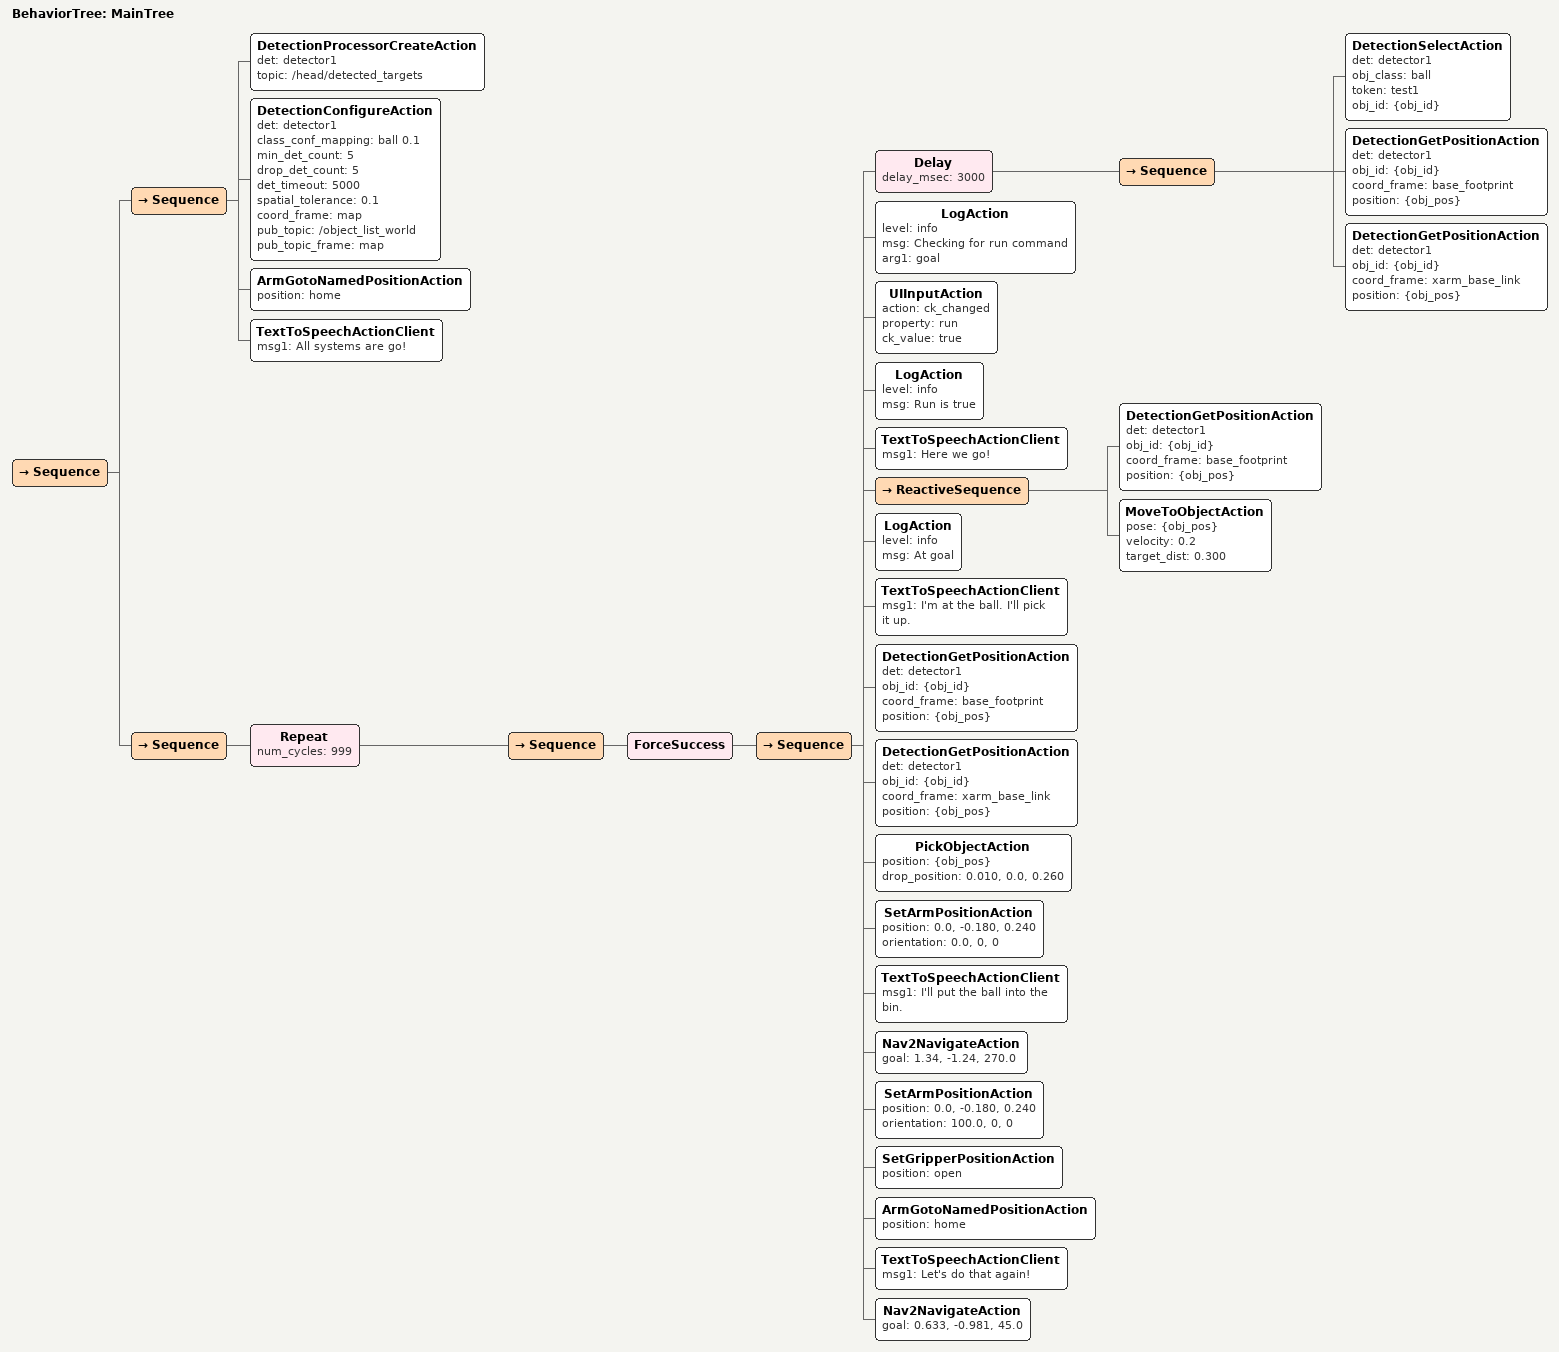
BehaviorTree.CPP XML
<root BTCPP_format="4" main_tree_to_execute="MainTree">
	<BehaviorTree ID="MainTree">
    <Sequence>
      <Sequence>
        <DetectionProcessorCreateAction det="detector1" topic="/head/detected_targets" />
        <DetectionConfigureAction det="detector1" class_conf_mapping="ball 0.1"
          min_det_count="5" drop_det_count="5" det_timeout="5000" spatial_tolerance="0.1"
          coord_frame="map" pub_topic="/object_list_world" pub_topic_frame="map" />
        <ArmGotoNamedPositionAction position="home" />
        <TextToSpeechActionClient msg1="All systems are go!"/>
      </Sequence>

      <Sequence>
        <Repeat num_cycles="999">
          <Sequence>
              <ForceSuccess>
                <Sequence>
                  <Delay delay_msec="3000">
                    <Sequence>
                      <DetectionSelectAction det="detector1" obj_class="ball" token="test1" obj_id="{obj_id}"/>
                      <DetectionGetPositionAction det="detector1" obj_id="{obj_id}" coord_frame="base_footprint"  position="{obj_pos}"/>
                      <DetectionGetPositionAction det="detector1" obj_id="{obj_id}" coord_frame="xarm_base_link"  position="{obj_pos}"/>
                    </Sequence>
                  </Delay>
                  <LogAction level="info" msg="Checking for run command" arg1="goal" />
                  <UIInputAction action="ck_changed" property="run" ck_value="true"/>
                  <LogAction level="info" msg="Run is true" />
                  <TextToSpeechActionClient msg1="Here we go!"/>
    							<ReactiveSequence>
                    <DetectionGetPositionAction det="detector1" obj_id="{obj_id}"  coord_frame="base_footprint" position="{obj_pos}"/>
                    <MoveToObjectAction pose="{obj_pos}" velocity="0.2" target_dist="0.300" />
                  </ReactiveSequence>
                  <LogAction level="info" msg="At goal" />
                  <TextToSpeechActionClient msg1="I'm at the ball.  I'll pick it up."/>

                  <!-- This will log the position relative to the base link for debug -->
                  <DetectionGetPositionAction det="detector1" obj_id="{obj_id}" coord_frame="base_footprint"  position="{obj_pos}"/>
                  <DetectionGetPositionAction det="detector1" obj_id="{obj_id}" coord_frame="xarm_base_link" position="{obj_pos}"/>
                  <PickObjectAction position="{obj_pos}" drop_position="0.010, 0.0, 0.260"/>
                  <SetArmPositionAction position="0.0, -0.180, 0.240" orientation="0.0, 0, 0" />

                  <TextToSpeechActionClient msg1="I'll put the ball into the bin."/>
                  <Nav2NavigateAction goal="1.34, -1.24, 270.0" />

                  <SetArmPositionAction position="0.0, -0.180, 0.240" orientation="100.0, 0, 0" />
                  <SetGripperPositionAction position="open" />
                  <ArmGotoNamedPositionAction position="home" />
                  <TextToSpeechActionClient msg1="Let's do that again!"/>

                  <Nav2NavigateAction goal="0.633, -0.981, 45.0" />
                  <!--TextToSpeechActionClient msg1="Click Go when you're ready."/-->

                  <!-- Nav2NavigateAction goal="{goal}" /-->
                  <!-- RobotSpin angle="{goal_yaw}" angular_units="rad" /-->
                  <!--RobotMoveToObjectAction det="detector1" obj_id="{obj_id}" velocity="0.02" target_dist="0.24" /-->
                </Sequence>
              </ForceSuccess>
          </Sequence>
        </Repeat>
  		</Sequence>

		</Sequence>

	</BehaviorTree>
</root>
